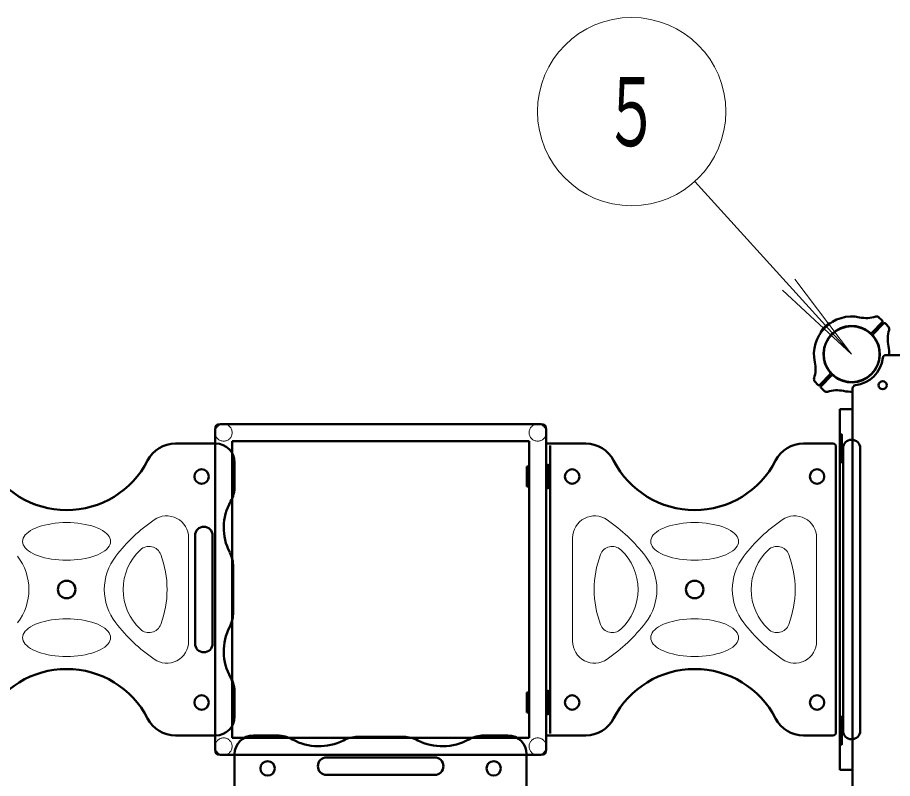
# Model space of a CAD drawing. Units: millimetres on the paper. Extents: x -385 to 0, y -594 to 267.
# Drawn here: x -281.47 to -253.6, y 137.76 to 162.01 of the extents above; entities that cross this region are included whole.
import ezdxf
from ezdxf.enums import TextEntityAlignment as Align

# ---------------------------------------------------------------- set-up
doc = ezdxf.new("R2010")
doc.units = ezdxf.units.MM
doc.linetypes.add('USER1', pattern=[4.5, 2.5, -2])
doc.layers.add('LY_1', color=7, linetype='Continuous', lineweight=13)
doc.styles.add('ＭＳ ゴシック', font='')
doc.styles.get('ＭＳ ゴシック').set_extended_font_data('MS Gothic')

msp = doc.modelspace()

# ---------------------------------------------------------------- linework, layer by layer
at = {"layer": 'LY_1'}
for p, q in [((-259.893, 156.785), (-254.902, 151.28)), ((-254.902, 151.28), (-256.716, 153.67)), ((-254.902, 151.28), (-257.103, 153.318)), ((-276.016, 145.427), (-276.016, 142.133)), ((-263.789, 145.427), (-263.789, 142.133)), ((-256.016, 145.427), (-256.016, 142.133))]:
    msp.add_line(p, q, dxfattribs=at)
at = {"layer": 'LY_1', "color": 140, "lineweight": 50}
for p, q in [((-253.929, 152.355), (-254.044, 152.462)), ((-255.598, 152.258), (-255.6, 152.26)), ((-254.261, 151.964), (-253.928, 152.297)), ((-254.218, 151.922), (-253.885, 152.255)), ((-253.828, 152.254), (-253.72, 152.139)), ((-255.881, 151.975), (-255.883, 151.977)), ((-247.402, 151.25), (-253.81, 151.25)), ((-255.586, 150.638), (-255.92, 150.305)), ((-255.544, 150.596), (-255.877, 150.263)), ((-255.977, 150.306), (-256.076, 150.413)), ((-255.876, 150.205), (-255.77, 150.106)), ((-254.872, 143.78), (-254.872, 150.188)), ((-255.282, 138.03), (-255.282, 149.53)), ((-254.902, 149.53), (-255.282, 149.53)), ((-275.174, 138.668), (-275.174, 148.892)), ((-275.014, 149.052), (-264.79, 149.052)), ((-264.63, 148.892), (-264.63, 138.668)), ((-275.152, 148.43), (-276.434, 148.43)), ((-274.63, 139.052), (-274.63, 148.508)), ((-274.63, 148.508), (-265.174, 148.508)), ((-265.174, 148.508), (-265.174, 139.052)), ((-264.613, 148.43), (-263.371, 148.43)), ((-264.502, 139.19), (-264.502, 148.37)), ((-255.502, 148.43), (-256.434, 148.43)), ((-255.402, 139.23), (-255.402, 148.33)), ((-255.174, 139.28), (-255.174, 148.28)), ((-254.63, 139.28), (-254.63, 148.28)), ((-274.552, 147.073), (-274.552, 147.83)), ((-265.246, 147.7), (-265.174, 147.7)), ((-265.246, 147.06), (-265.246, 147.7)), ((-264.63, 147.75), (-264.582, 147.75)), ((-264.63, 147.7), (-264.502, 147.7)), ((-264.558, 147.06), (-264.558, 147.7)), ((-265.246, 147.06), (-265.174, 147.06)), ((-264.63, 147.06), (-264.502, 147.06)), ((-264.63, 147.01), (-264.582, 147.01)), ((-275.812, 142.06), (-275.812, 145.5)), ((-275.252, 142.06), (-275.252, 145.5)), ((-274.597, 144.508), (-274.597, 143.78)), ((-274.597, 143.052), (-274.597, 143.78)), ((-254.872, 143.78), (-254.872, 137.372)), ((-274.552, 140.487), (-274.552, 139.73)), ((-265.246, 140.5), (-265.174, 140.5)), ((-265.246, 140.5), (-265.246, 139.86)), ((-264.63, 140.55), (-264.582, 140.55)), ((-264.63, 140.5), (-264.502, 140.5)), ((-264.558, 140.5), (-264.558, 139.86)), ((-265.246, 139.86), (-265.174, 139.86)), ((-264.63, 139.86), (-264.502, 139.86)), ((-264.63, 139.81), (-264.582, 139.81)), ((-275.152, 139.13), (-276.434, 139.13)), ((-265.174, 139.052), (-274.63, 139.052)), ((-273.195, 139.13), (-273.952, 139.13)), ((-270.631, 139.085), (-269.902, 139.085)), ((-269.174, 139.085), (-269.902, 139.085)), ((-266.61, 139.13), (-265.852, 139.13)), ((-264.63, 139.13), (-263.371, 139.13)), ((-255.502, 139.13), (-256.434, 139.13)), ((-264.79, 138.508), (-275.014, 138.508)), ((-274.552, 138.53), (-274.552, 137.248)), ((-265.252, 138.53), (-265.252, 137.248)), ((-271.622, 138.43), (-268.182, 138.43)), ((-254.902, 138.03), (-255.282, 138.03)), ((-271.622, 137.87), (-268.182, 137.87))]:
    msp.add_line(p, q, dxfattribs=at)
at = {"layer": 'LY_1', "linetype": 'USER1'}
msp.add_line((-255.282, 141.28), (-255.282, 146.28), dxfattribs=at)
at = {"layer": 'LY_1', "color": 140, "lineweight": 50}
for points in [[(-255.282, 148.72), (-255.218, 148.72), (-255.218, 147.84), (-255.282, 147.84)], [(-255.282, 138.84), (-255.218, 138.84), (-255.218, 139.72), (-255.282, 139.72)]]:
    msp.add_lwpolyline(points, close=True, dxfattribs=at)
at = {"layer": 'LY_1'}
for points in [[(-278.502, 145.313), (-278.508, 145.366), (-278.524, 145.418), (-278.55, 145.469), (-278.587, 145.519), (-278.634, 145.567), (-278.69, 145.613), (-278.756, 145.657), (-278.83, 145.699), (-278.912, 145.738), (-279.003, 145.773), (-279.099, 145.805), (-279.202, 145.833), (-279.311, 145.857), (-279.424, 145.877), (-279.54, 145.893), (-279.659, 145.904), (-279.78, 145.911), (-279.902, 145.913), (-280.024, 145.911), (-280.146, 145.904), (-280.265, 145.893), (-280.381, 145.877), (-280.494, 145.857), (-280.602, 145.833), (-280.705, 145.805), (-280.802, 145.773), (-280.892, 145.738), (-280.975, 145.699), (-281.049, 145.657), (-281.115, 145.613), (-281.171, 145.567), (-281.218, 145.519), (-281.255, 145.469), (-281.281, 145.418), (-281.297, 145.366), (-281.302, 145.313), (-281.297, 145.261), (-281.281, 145.209), (-281.255, 145.158), (-281.218, 145.108), (-281.171, 145.06), (-281.115, 145.013), (-281.049, 144.969), (-280.975, 144.928), (-280.892, 144.889), (-280.802, 144.854), (-280.705, 144.822), (-280.602, 144.794), (-280.494, 144.77), (-280.381, 144.75), (-280.265, 144.734), (-280.146, 144.722), (-280.024, 144.716), (-279.902, 144.713), (-279.78, 144.716), (-279.659, 144.722), (-279.54, 144.734), (-279.424, 144.75), (-279.311, 144.77), (-279.202, 144.794), (-279.099, 144.822), (-279.003, 144.854), (-278.912, 144.889), (-278.83, 144.928), (-278.756, 144.969), (-278.69, 145.013), (-278.634, 145.06), (-278.587, 145.108), (-278.55, 145.158), (-278.524, 145.209), (-278.508, 145.261)], [(-258.502, 145.313), (-258.508, 145.366), (-258.524, 145.418), (-258.55, 145.469), (-258.587, 145.519), (-258.634, 145.567), (-258.69, 145.613), (-258.756, 145.657), (-258.83, 145.699), (-258.912, 145.738), (-259.003, 145.773), (-259.099, 145.805), (-259.202, 145.833), (-259.311, 145.857), (-259.424, 145.877), (-259.54, 145.893), (-259.659, 145.904), (-259.78, 145.911), (-259.902, 145.913), (-260.024, 145.911), (-260.146, 145.904), (-260.265, 145.893), (-260.381, 145.877), (-260.494, 145.857), (-260.602, 145.833), (-260.705, 145.805), (-260.802, 145.773), (-260.892, 145.738), (-260.975, 145.699), (-261.049, 145.657), (-261.115, 145.613), (-261.171, 145.567), (-261.218, 145.519), (-261.255, 145.469), (-261.281, 145.418), (-261.297, 145.366), (-261.302, 145.313), (-261.297, 145.261), (-261.281, 145.209), (-261.255, 145.158), (-261.218, 145.108), (-261.171, 145.06), (-261.115, 145.013), (-261.049, 144.969), (-260.975, 144.928), (-260.892, 144.889), (-260.802, 144.854), (-260.705, 144.822), (-260.602, 144.794), (-260.494, 144.77), (-260.381, 144.75), (-260.265, 144.734), (-260.146, 144.722), (-260.024, 144.716), (-259.902, 144.713), (-259.78, 144.716), (-259.659, 144.722), (-259.54, 144.734), (-259.424, 144.75), (-259.311, 144.77), (-259.202, 144.794), (-259.099, 144.822), (-259.003, 144.854), (-258.912, 144.889), (-258.83, 144.928), (-258.756, 144.969), (-258.69, 145.013), (-258.634, 145.06), (-258.587, 145.108), (-258.55, 145.158), (-258.524, 145.209), (-258.508, 145.261)], [(-278.502, 142.247), (-278.508, 142.299), (-278.524, 142.351), (-278.55, 142.402), (-278.587, 142.452), (-278.634, 142.5), (-278.69, 142.547), (-278.756, 142.591), (-278.83, 142.632), (-278.912, 142.671), (-279.003, 142.706), (-279.099, 142.738), (-279.202, 142.766), (-279.311, 142.79), (-279.424, 142.81), (-279.54, 142.826), (-279.659, 142.837), (-279.78, 142.844), (-279.902, 142.847), (-280.024, 142.844), (-280.146, 142.837), (-280.265, 142.826), (-280.381, 142.81), (-280.494, 142.79), (-280.602, 142.766), (-280.705, 142.738), (-280.802, 142.706), (-280.892, 142.671), (-280.975, 142.632), (-281.049, 142.591), (-281.115, 142.547), (-281.171, 142.5), (-281.218, 142.452), (-281.255, 142.402), (-281.281, 142.351), (-281.297, 142.299), (-281.302, 142.247), (-281.297, 142.194), (-281.281, 142.142), (-281.255, 142.091), (-281.218, 142.041), (-281.171, 141.993), (-281.115, 141.947), (-281.049, 141.902), (-280.975, 141.861), (-280.892, 141.822), (-280.802, 141.787), (-280.705, 141.755), (-280.602, 141.727), (-280.494, 141.703), (-280.381, 141.683), (-280.265, 141.667), (-280.146, 141.656), (-280.024, 141.649), (-279.902, 141.647), (-279.78, 141.649), (-279.659, 141.656), (-279.54, 141.667), (-279.424, 141.683), (-279.311, 141.703), (-279.202, 141.727), (-279.099, 141.755), (-279.003, 141.787), (-278.912, 141.822), (-278.83, 141.861), (-278.756, 141.902), (-278.69, 141.947), (-278.634, 141.993), (-278.587, 142.041), (-278.55, 142.091), (-278.524, 142.142), (-278.508, 142.194)], [(-258.502, 142.247), (-258.508, 142.299), (-258.524, 142.351), (-258.55, 142.402), (-258.587, 142.452), (-258.634, 142.5), (-258.69, 142.547), (-258.756, 142.591), (-258.83, 142.632), (-258.912, 142.671), (-259.003, 142.706), (-259.099, 142.738), (-259.202, 142.766), (-259.311, 142.79), (-259.424, 142.81), (-259.54, 142.826), (-259.659, 142.837), (-259.78, 142.844), (-259.902, 142.847), (-260.024, 142.844), (-260.146, 142.837), (-260.265, 142.826), (-260.381, 142.81), (-260.494, 142.79), (-260.602, 142.766), (-260.705, 142.738), (-260.802, 142.706), (-260.892, 142.671), (-260.975, 142.632), (-261.049, 142.591), (-261.115, 142.547), (-261.171, 142.5), (-261.218, 142.452), (-261.255, 142.402), (-261.281, 142.351), (-261.297, 142.299), (-261.302, 142.247), (-261.297, 142.194), (-261.281, 142.142), (-261.255, 142.091), (-261.218, 142.041), (-261.171, 141.993), (-261.115, 141.947), (-261.049, 141.902), (-260.975, 141.861), (-260.892, 141.822), (-260.802, 141.787), (-260.705, 141.755), (-260.602, 141.727), (-260.494, 141.703), (-260.381, 141.683), (-260.265, 141.667), (-260.146, 141.656), (-260.024, 141.649), (-259.902, 141.647), (-259.78, 141.649), (-259.659, 141.656), (-259.54, 141.667), (-259.424, 141.683), (-259.311, 141.703), (-259.202, 141.727), (-259.099, 141.755), (-259.003, 141.787), (-258.912, 141.822), (-258.83, 141.861), (-258.756, 141.902), (-258.69, 141.947), (-258.634, 141.993), (-258.587, 142.041), (-258.55, 142.091), (-258.524, 142.142), (-258.508, 142.194)]]:
    msp.add_lwpolyline(points, close=True, dxfattribs=at)
msp.add_circle((-261.908, 159.008), 3, dxfattribs=at)
at = {"layer": 'LY_1', "color": 140, "lineweight": 50}
for centre, radius in [((-254.902, 151.28), 0.891), ((-253.912, 150.29), 0.13), ((-275.602, 147.38), 0.23), ((-263.802, 147.38), 0.23), ((-256.002, 147.38), 0.23), ((-279.902, 143.78), 0.28), ((-259.902, 143.78), 0.28), ((-275.602, 140.18), 0.23), ((-263.802, 140.18), 0.23), ((-256.002, 140.18), 0.23), ((-273.502, 138.08), 0.23), ((-266.302, 138.08), 0.23)]:
    msp.add_circle(centre, radius, dxfattribs=at)
at = {"layer": 'LY_1', "linetype": 'USER1'}
for centre in [(-274.902, 148.78), (-264.902, 148.78), (-274.902, 138.78), (-264.902, 138.78)]:
    msp.add_circle(centre, 0.272, dxfattribs=at)
at = {"layer": 'LY_1', "color": 140, "lineweight": 50}
for centre, radius, start, end in [((-254.902, 151.28), 1.2, 77.7272, 135), ((-254.435, 153.43), 1, 257.7272, 287.5412), ((-254.103, 152.381), 0.1, 47, 107.5412), ((-254.902, 151.28), 1.22, 126.3731, 135), ((-255.614, 152.246), 0.02, 45, 126.3731), ((-254.902, 151.28), 0.9, 49.2707, 135), ((-253.956, 152.325), 0.04, 315, 47), ((-253.857, 152.226), 0.04, 43, 135), ((-253.802, 152.079), 0.1, 342.4588, 43), ((-254.902, 151.28), 1.2, 135, 192.2728), ((-255.869, 151.992), 0.02, 143.6269, 225), ((-254.902, 151.28), 1.22, 135, 143.6269), ((-254.902, 151.28), 0.9, 135, 220.7293), ((-254.289, 151.992), 0.04, 229.2707, 315), ((-254.902, 151.28), 0.9, 315, 40.7293), ((-254.19, 151.893), 0.04, 135, 220.7293), ((-252.753, 151.748), 1, 162.4588, 192.2728), ((-254.902, 151.28), 1.2, 358.5675, 12.2728), ((-254.902, 151.28), 1, 276.7872, 353.2128), ((-253.81, 151.15), 0.1, 90, 173.2128), ((-257.052, 150.812), 1, 342.4588, 12.2728), ((-256.003, 150.481), 0.1, 162.4588, 223), ((-255.615, 150.667), 0.04, 315, 40.7293), ((-255.516, 150.568), 0.04, 49.2707, 135), ((-254.902, 151.28), 0.9, 229.2707, 315), ((-255.948, 150.333), 0.04, 223, 315), ((-255.849, 150.234), 0.04, 135, 227), ((-254.772, 150.188), 0.1, 96.7872, 180), ((-255.702, 150.179), 0.1, 227, 287.5412), ((-255.37, 149.13), 1, 77.7272, 107.5412), ((-254.902, 151.28), 1.2, 257.7272, 271.4325), ((-275.014, 148.892), 0.16, 90, 180), ((-264.79, 148.892), 0.16, 0, 90), ((-254.902, 148.28), 0.272, 0, 180), ((-276.434, 147.43), 1, 90, 152.7883), ((-275.152, 147.83), 0.6, 0, 90), ((-263.371, 147.43), 1, 27.2117, 90), ((-256.434, 147.43), 1, 90, 152.7883), ((-255.502, 148.33), 0.1, 0, 90), ((-279.902, 149.213), 2.9, 207.2117, 332.7883), ((-264.582, 147.67), 0.08, 0, 90), ((-259.902, 149.213), 2.9, 207.2117, 332.7883), ((-275.552, 147.073), 1, 330.8038, 0), ((-264.582, 147.09), 0.08, 270, 0), ((-273.183, 145.749), 1.714, 150.8038, 207.1929), ((-275.532, 145.5), 0.28, 0, 180), ((-275.597, 144.508), 1, 0, 27.1929), ((-275.597, 143.052), 1, 332.8071, 0), ((-273.183, 141.811), 1.714, 152.8071, 209.1962), ((-275.532, 142.06), 0.28, 180, 0), ((-279.902, 138.347), 2.9, 27.2117, 152.7883), ((-259.902, 138.347), 2.9, 27.2117, 152.7883), ((-275.552, 140.487), 1, 0, 29.1962), ((-264.582, 140.47), 0.08, 0, 90), ((-264.582, 139.89), 0.08, 270, 0), ((-276.434, 140.13), 1, 207.2117, 270), ((-275.152, 139.73), 0.6, 270, 0), ((-263.371, 140.13), 1, 270, 332.7883), ((-256.434, 140.13), 1, 207.2117, 270), ((-273.952, 138.53), 0.6, 90, 180), ((-273.195, 138.13), 1, 60.8038, 90), ((-270.631, 138.085), 1, 90, 117.1929), ((-269.174, 138.085), 1, 62.8071, 90), ((-266.61, 138.13), 1, 90, 119.1962), ((-265.852, 138.53), 0.6, 0, 90), ((-255.502, 139.23), 0.1, 270, 0), ((-254.902, 139.28), 0.272, 180, 0), ((-271.871, 140.499), 1.714, 240.8038, 297.1929), ((-267.934, 140.499), 1.714, 242.8071, 299.1962), ((-275.014, 138.668), 0.16, 180, 270), ((-264.79, 138.668), 0.16, 270, 0), ((-271.622, 138.15), 0.28, 90, 270), ((-268.182, 138.15), 0.28, 270, 90)]:
    msp.add_arc(centre, radius, start, end, dxfattribs=at)
at = {"layer": 'LY_1'}
for centre, radius, start, end in [((-276.716, 145.427), 0.7, 0, 124.8447), ((-263.089, 145.427), 0.7, 55.1553, 180), ((-256.716, 145.427), 0.7, 0, 124.8447), ((-273.916, 141.405), 5.6, 124.8447, 142.1654), ((-265.889, 141.405), 5.6, 37.8346, 55.1553), ((-253.916, 141.405), 5.6, 124.8447, 142.1654), ((-276.374, 143.78), 1.728, 132.9182, 227.0818), ((-277.279, 144.753), 0.4, 20.5295, 132.9182), ((-262.526, 144.753), 0.4, 47.0818, 159.4705), ((-263.431, 143.78), 1.728, 312.9182, 47.0818), ((-256.374, 143.78), 1.728, 132.9182, 227.0818), ((-257.279, 144.753), 0.4, 20.5295, 132.9182), ((-282.831, 143.78), 1.728, 322.1654, 37.8346), ((-276.974, 143.78), 1.728, 142.1654, 217.8346), ((-279.876, 143.78), 3.174, 339.4705, 20.5295), ((-259.928, 143.78), 3.174, 159.4705, 200.5295), ((-262.831, 143.78), 1.728, 322.1654, 37.8346), ((-256.974, 143.78), 1.728, 142.1654, 217.8346), ((-259.876, 143.78), 3.174, 339.4705, 20.5295), ((-273.916, 146.155), 5.6, 217.8346, 235.1553), ((-265.889, 146.155), 5.6, 304.8447, 322.1654), ((-253.916, 146.155), 5.6, 217.8346, 235.1553), ((-277.279, 142.807), 0.4, 227.0818, 339.4705), ((-262.526, 142.807), 0.4, 200.5295, 312.9182), ((-257.279, 142.807), 0.4, 227.0818, 339.4705), ((-276.716, 142.133), 0.7, 235.1553, 0), ((-263.089, 142.133), 0.7, 180, 304.8447), ((-256.716, 142.133), 0.7, 235.1553, 0)]:
    msp.add_arc(centre, radius, start, end, dxfattribs=at)

# ---------------------------------------------------------------- texts
at = {"layer": 'LY_1', "style": 'ＭＳ ゴシック', "width": 0.6}
msp.add_text('５', height=2.199, dxfattribs=at).set_placement((-261.908, 159.008), align=Align.MIDDLE_CENTER)

doc.saveas('drawing.dxf')
